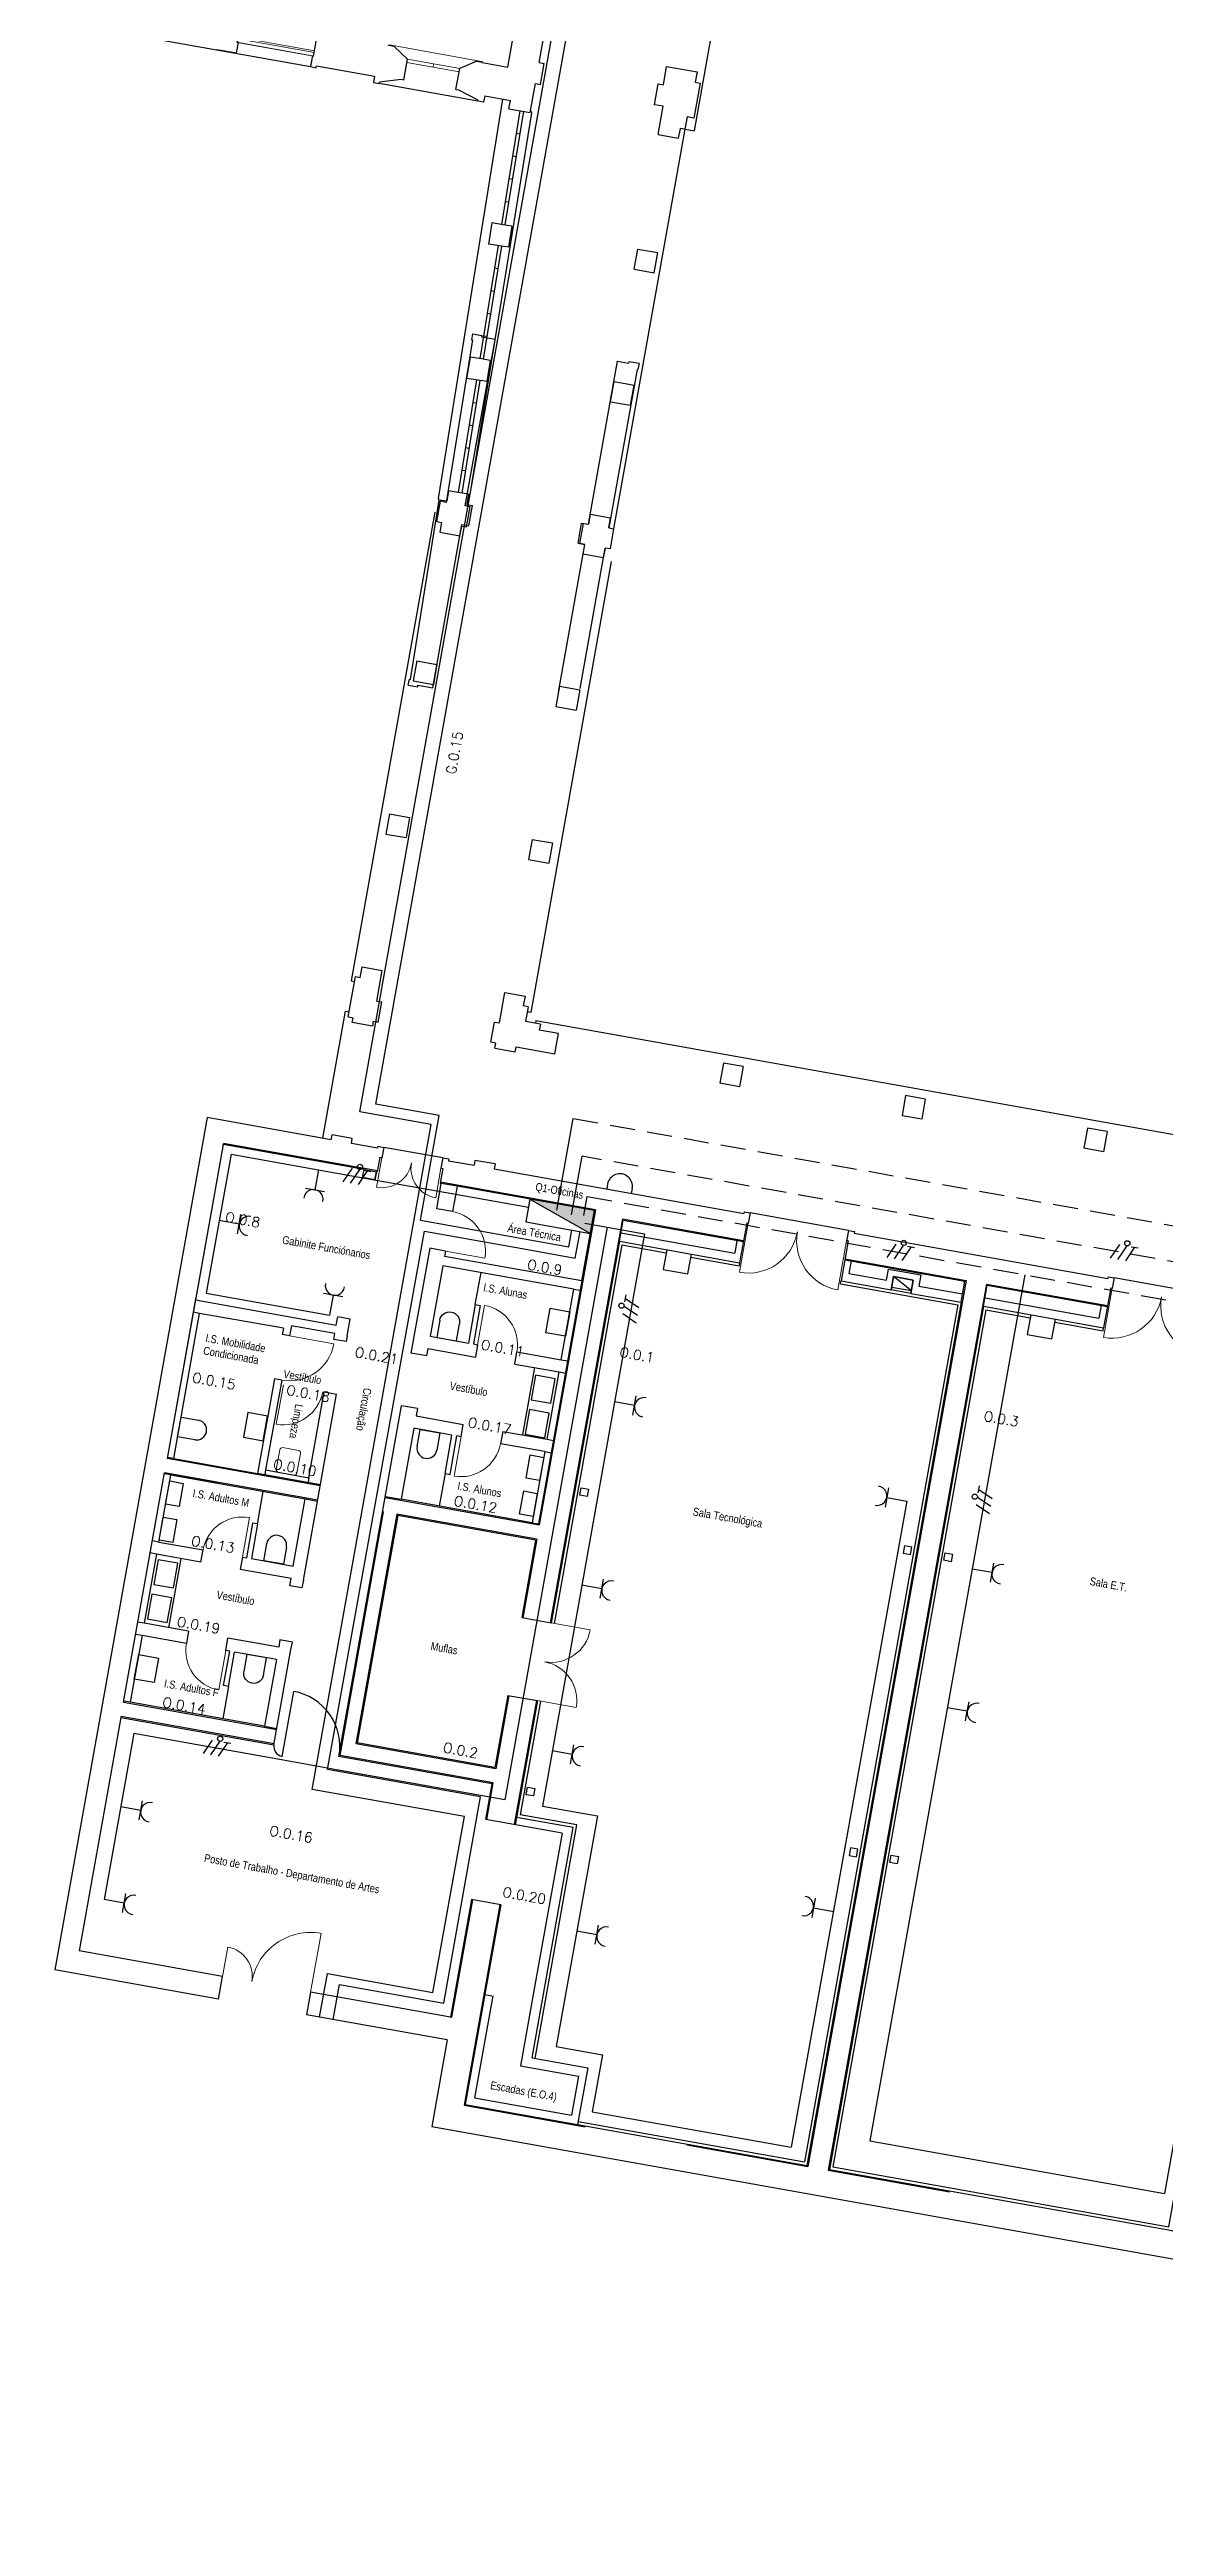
# Model space of a CAD drawing. Header units: millimetres. Extents: x -91023 to -90865, y -106382 to -106247.
# Drawn here: x -90979.56 to -90957.26, y -106382.49 to -106333.04 of the extents above; entities that cross this region are included whole.
import ezdxf

# ---------------------------------------------------------------- set-up
doc = ezdxf.new("R2010")
doc.units = ezdxf.units.MM
doc.header["$MEASUREMENT"] = 0
doc.linetypes.add('DASHED', pattern=[0.75, 0.5, -0.25])
doc.layers.get('0').update_dxf_attribs({"color": 152, "lineweight": 0})
for name, color, linetype, lineweight in [('!00 Elementos Corte', 40, 'Continuous', 30), ('!01 Elementos Vista 1', 152, 'Continuous', 0), ('!02 Elementos Vista 2', 87, 'Continuous', 0), ('!07 Vaos - Janelas', 8, 'Continuous', 13), ('0-CIVIL', 8, 'Continuous', 0), ('LEGENDA', 7, 'Continuous', 0)]:
    doc.layers.add(name, color=color, linetype=linetype, lineweight=lineweight)
for name, color, linetype in [('Desenho base', 7, 'Continuous'), ('Quadros', 90, 'Continuous'), ('Tomadas', 1, 'Continuous')]:
    doc.layers.add(name, color=color, linetype=linetype)
doc.styles.add('Legenda cotas', font='ARIALN.TTF', dxfattribs={"height": 0.16})
doc.styles.get("Standard").update_dxf_attribs({"font": 'simplex.shx'})

# ---------------------------------------------------------------- blocks, each defined once
blk = doc.blocks.new('ghoyuyuyuy')
at = {"layer": '!00 Elementos Corte', "color": 8, "ltscale": 0.1}
for p, q in [((248.645, -177.154), (248.855, -177.154)), ((248.855, -177.129), (249.3, -177.129)), ((248.855, -177.154), (248.855, -177.129)), ((248.855, -178.654), (248.645, -178.654)), ((248.855, -178.654), (248.855, -178.679)), ((248.855, -178.679), (249.3, -178.679))]:
    blk.add_line(p, q, dxfattribs=at)
for centre, start, end in [((249.3, -177.109), 270, 0), ((249.3, -178.699), 0, 90)]:
    blk.add_arc(centre, 0.02, start, end, dxfattribs=at)
at = {"layer": '!01 Elementos Vista 1', "color": 8}
blk.add_line((249.36, -178.678), (249.36, -177.13), dxfattribs=at)
for centre, start, end in [((249.32, -177.13), 0, 90), ((249.32, -178.678), 270, 0)]:
    blk.add_arc(centre, 0.04, start, end, dxfattribs=at)
at = {"layer": '!02 Elementos Vista 2', "color": 8}
for p, q in [((248.855, -177.129), (248.855, -178.679)), ((248.96, -178.679), (248.96, -177.129))]:
    blk.add_line(p, q, dxfattribs=at)
at = {"layer": '!07 Vaos - Janelas', "color": 8}
for points in [[(248.855, -178.654), (248.855, -177.154)], [(248.925, -178.679), (248.925, -177.129)]]:
    blk.add_lwpolyline(points, dxfattribs=at)
blk = doc.blocks.new('dfrrrt')
at = {"layer": '!00 Elementos Corte', "color": 8, "ltscale": 0.1}
for p, q in [((-71635.667, -120688.389), (-71635.667, -120688.384)), ((-71635.557, -120688.384), (-71635.667, -120688.384)), ((-71635.557, -120688.384), (-71635.247, -120688.584)), ((-71633.877, -120688.384), (-71634.187, -120688.584)), ((-71633.877, -120688.384), (-71633.767, -120688.384)), ((-71633.767, -120688.389), (-71633.767, -120688.384)), ((-71635.247, -120689.009), (-71635.247, -120688.584)), ((-71635.247, -120689.009), (-71635.247, -120688.584)), ((-71634.187, -120689.009), (-71634.187, -120688.584)), ((-71634.187, -120689.009), (-71634.187, -120688.584)), ((-71635.297, -120689.009), (-71635.717, -120689.139)), ((-71635.717, -120689.164), (-71635.717, -120689.139)), ((-71635.717, -120689.164), (-71635.717, -120689.139)), ((-71635.247, -120689.009), (-71635.297, -120689.009)), ((-71634.187, -120689.009), (-71634.137, -120689.009)), ((-71634.137, -120689.009), (-71633.717, -120689.139)), ((-71633.717, -120689.164), (-71633.717, -120689.139))]:
    blk.add_line(p, q, dxfattribs=at)
at = {"layer": '!01 Elementos Vista 1', "color": 8}
for p, q in [((-71635.667, -120688.384), (-71635.667, -120688.384)), ((-71635.652, -120688.369), (-71633.782, -120688.369))]:
    blk.add_line(p, q, dxfattribs=at)
for centre, start, end in [((-71635.652, -120688.384), 90, 180), ((-71633.782, -120688.384), 360, 90)]:
    blk.add_arc(centre, 0.015, start, end, dxfattribs=at)
at = {"layer": '!07 Vaos - Janelas', "color": 8}
for points in [[(-71634.187, -120688.584), (-71635.247, -120688.584)], [(-71635.247, -120688.654), (-71634.187, -120688.654)], [(-71634.717, -120688.584), (-71634.717, -120688.654)]]:
    blk.add_lwpolyline(points, dxfattribs=at)
blk = doc.blocks.new('P90')
at = {"layer": '0-CIVIL'}
blk.add_line((0, 0), (0, 0.9), dxfattribs=at)
blk.add_arc((0, 0), 0.9, 0.0201, 89.9983, dxfattribs=at)
blk = doc.blocks.new('Bloco Porta')
at = {"layer": '0-CIVIL'}
blk.add_lwpolyline([(0, 0), (1, 0)], dxfattribs=at)
blk.add_arc((0, 0), 1, 0, 90, dxfattribs=at)
blk = doc.blocks.new('SANITA')
for p, q in [((0, 0.55), (0, 0.55)), ((-0.2, 0), (-0.2, 0.35)), ((0.2, 0), (-0.2, 0)), ((0.2, 0.35), (0.2, 0))]:
    blk.add_line(p, q)
for start, end in [(90, 180), (0, 90)]:
    blk.add_arc((0, 0.35), 0.2, start, end)
blk = doc.blocks.new('LAVATORIO')
for p, q in [((-0.25, 0), (0.25, 0)), ((-0.25, -0.4), (-0.25, 0)), ((0.25, 0), (0.25, -0.4)), ((0.25, -0.4), (-0.25, -0.4))]:
    blk.add_line(p, q)
blk = doc.blocks.new('URINOL')
for p, q in [((-0.235, 0), (0.235, 0)), ((-0.235, -0.275), (-0.235, 0)), ((0.235, 0), (0.235, -0.275)), ((0.235, -0.275), (-0.235, -0.275))]:
    blk.add_line(p, q)
blk = doc.blocks.new('eeewwwwwww')
at = {"layer": '0-CIVIL'}
for p, q in [((-71569.185, -120637.818), (-71569.185, -120638.218)), ((-71568.815, -120637.768), (-71569.135, -120637.768)), ((-71568.765, -120638.218), (-71568.765, -120637.818)), ((-71569.135, -120638.268), (-71568.815, -120638.268))]:
    blk.add_line(p, q, dxfattribs=at)
for centre, start, end in [((-71569.135, -120637.818), 90, 180), ((-71568.815, -120637.818), 360, 90), ((-71569.135, -120638.218), 180, 270), ((-71568.815, -120638.218), 270, 0)]:
    blk.add_arc(centre, 0.05, start, end, dxfattribs=at)

msp = doc.modelspace()

# ---------------------------------------------------------------- hatches: boundary and pattern name
at = {"layer": 'Quadros'}
h = msp.add_hatch(color=256, dxfattribs=at)
h.dxf.hatch_style = 1
h.paths.add_polyline_path([(-90968.66, -106356.261), (-90969.952, -106356.031), (-90968.742, -106356.716)])

# ---------------------------------------------------------------- linework, layer by layer
at = {"layer": 'Desenho base'}
for p, q in [((-90966.661, -106334.672), (-90965.329, -106327.215)), ((-90979.557, -106332.455), (-90974.34, -106333.387)), ((-90970.906, -106333.299), (-90970.906, -106333.299)), ((-90970.994, -106334.076), (-90972.963, -106333.724)), ((-90970.15, -106334.268), (-90970.518, -106336.541)), ((-90970.081, -106334.279), (-90970.449, -106336.552)), ((-90966.853, -106334.638), (-90966.661, -106334.672)), ((-90970.229, -106335.19), (-90970.298, -106335.179)), ((-90970.155, -106334.736), (-90970.224, -106334.725)), ((-90970.302, -106335.644), (-90970.371, -106335.633)), ((-90970.375, -106336.098), (-90970.444, -106336.087)), ((-90970.586, -106336.966), (-90970.952, -106339.226)), ((-90970.517, -106336.977), (-90970.883, -106339.238)), ((-90970.59, -106337.429), (-90970.659, -106337.418)), ((-90970.663, -106337.881), (-90970.733, -106337.87)), ((-90970.737, -106338.333), (-90970.806, -106338.322)), ((-90970.81, -106338.785), (-90970.879, -106338.774)), ((-90971.02, -106339.651), (-90971.384, -106341.902)), ((-90970.951, -106339.662), (-90971.315, -106341.913)), ((-90971.093, -106340.101), (-90971.024, -106340.112)), ((-90971.166, -106340.551), (-90971.097, -106340.562)), ((-90971.239, -106341.001), (-90971.169, -106341.013)), ((-90971.311, -106341.452), (-90971.242, -106341.463)), ((-90976.083, -106354.936), (-90976.079, -106354.916)), ((-90973.268, -106355.439), (-90973.021, -106355.483)), ((-90968.398, -106355.729), (-90968.415, -106355.828)), ((-90967.906, -106355.817), (-90967.923, -106355.916)), ((-90968.112, -106356.944), (-90969.464, -106364.514)), ((-90967.215, -106357.043), (-90967.286, -106357.437)), ((-90966.793, -106357.524), (-90966.723, -106357.131)), ((-90965.758, -106357.303), (-90965.769, -106357.362)), ((-90963.527, -106357.265), (-90963.573, -106357.521)), ((-90971.043, -106358.139), (-90970.928, -106357.499)), ((-90968.911, -106357.667), (-90969.778, -106362.52)), ((-90969.073, -106357.831), (-90968.945, -106357.854)), ((-90969.073, -106357.831), (-90968.945, -106357.854)), ((-90967.286, -106357.437), (-90966.793, -106357.524)), ((-90963.741, -106357.724), (-90963.73, -106357.665)), ((-90961.328, -106358.094), (-90961.253, -106357.671)), ((-90960.881, -106358.174), (-90960.805, -106357.751)), ((-90976.629, -106357.992), (-90977.205, -106361.216)), ((-90976.639, -106358.047), (-90977.205, -106361.216)), ((-90977.073, -106361.22), (-90976.555, -106358.316)), ((-90976.555, -106358.316), (-90976.683, -106358.293)), ((-90961.398, -106358.143), (-90964.459, -106375.281)), ((-90960.832, -106358.244), (-90963.893, -106375.383)), ((-90959.936, -106358.343), (-90960.006, -106358.737)), ((-90958.531, -106358.157), (-90958.577, -106358.413)), ((-90974.756, -106358.763), (-90974.903, -106358.737)), ((-90973.853, -106358.717), (-90974.72, -106358.562)), ((-90960.006, -106358.737), (-90959.514, -106358.825)), ((-90959.514, -106358.825), (-90959.443, -106358.431)), ((-90958.489, -106358.662), (-90958.479, -106358.603)), ((-90969.861, -106359.399), (-90970.101, -106360.746)), ((-90969.325, -106359.241), (-90969.197, -106359.264)), ((-90974.914, -106359.649), (-90975.061, -106359.623)), ((-90974.062, -106359.886), (-90973.816, -106359.93)), ((-90969.369, -106359.487), (-90969.241, -106359.51)), ((-90969.609, -106360.833), (-90969.481, -106360.856)), ((-90974.143, -106361.763), (-90977.205, -106361.216)), ((-90977.073, -106361.22), (-90977.201, -106361.197)), ((-90969.653, -106361.08), (-90969.525, -106361.102)), ((-90978.075, -106366.089), (-90977.256, -106361.502)), ((-90977.282, -106361.65), (-90977.256, -106361.502)), ((-90976.373, -106361.68), (-90977.259, -106361.522)), ((-90977.131, -106361.544), (-90977.259, -106361.522)), ((-90974.194, -106362.049), (-90977.256, -106361.502)), ((-90974.14, -106361.744), (-90975.4, -106361.518)), ((-90975.397, -106362.525), (-90975.281, -106361.875)), ((-90975.235, -106361.446), (-90975.252, -106361.545)), ((-90974.368, -106361.601), (-90974.386, -106361.7)), ((-90971.646, -106361.518), (-90971.762, -106362.168)), ((-90974.444, -106362.024), (-90974.198, -106362.068)), ((-90972.844, -106361.995), (-90969.763, -106362.546)), ((-90972.84, -106361.976), (-90972.525, -106362.032)), ((-90969.752, -106362.372), (-90969.778, -106362.52)), ((-90977.371, -106362.888), (-90977.499, -106362.865)), ((-90969.907, -106362.5), (-90969.779, -106362.522)), ((-90977.414, -106363.129), (-90977.542, -106363.106)), ((-90977.169, -106364.6), (-90976.922, -106363.217)), ((-90977.705, -106364.759), (-90977.833, -106364.736)), ((-90977.661, -106364.512), (-90977.789, -106364.49)), ((-90975.977, -106365.773), (-90976.093, -106366.423)), ((-90978.075, -106366.089), (-90975.014, -106366.636)), ((-90977.944, -106366.092), (-90978.072, -106366.07)), ((-90977.944, -106366.092), (-90978.072, -106366.07)), ((-90969.742, -106366.069), (-90970.148, -106368.343)), ((-90975.256, -106366.572), (-90975.01, -106366.616)), ((-90970.815, -106368.437), (-90970.684, -106367.704)), ((-90970.217, -106368.392), (-90970.244, -106368.539)), ((-90969.016, -106368.545), (-90970.148, -106368.343)), ((-90969.849, -106373.212), (-90969.016, -106368.545)), ((-90971.54, -106372.386), (-90971.521, -106372.39))]:
    msp.add_line(p, q, dxfattribs=at)
at = {"layer": 'Desenho base', "ltscale": 0.1}
for p, q in [((-90970.395, -106333.396), (-90970.208, -106332.347)), ((-90969.764, -106333.305), (-90969.606, -106332.419)), ((-90976.208, -106333.043), (-90975.815, -106333.113)), ((-90974.338, -106333.377), (-90974.34, -106333.387)), ((-90974.34, -106333.387), (-90974.222, -106333.408)), ((-90974.222, -106333.408), (-90974.215, -106333.369)), ((-90974.215, -106333.369), (-90973.058, -106333.575)), ((-90973.058, -106333.575), (-90973.081, -106333.703)), ((-90970.907, -106333.304), (-90970.395, -106333.396)), ((-90969.764, -106333.305), (-90969.666, -106333.323)), ((-90969.74, -106333.741), (-90969.666, -106333.323)), ((-90973.081, -106333.703), (-90972.963, -106333.724)), ((-90970.876, -106334.097), (-90970.994, -106334.076)), ((-90970.853, -106333.969), (-90970.876, -106334.097)), ((-90970.853, -106333.969), (-90970.341, -106334.061)), ((-90970.371, -106334.228), (-90970.341, -106334.061)), ((-90969.943, -106334.304), (-90969.839, -106333.724)), ((-90969.839, -106333.724), (-90969.74, -106333.741)), ((-90970.371, -106334.228), (-90969.943, -106334.304)), ((-90971.098, -106338.73), (-90971.119, -106338.848)), ((-90971.119, -106338.848), (-90971.099, -106338.851)), ((-90971.098, -106338.73), (-90970.911, -106338.763)), ((-90970.911, -106338.763), (-90970.916, -106338.793)), ((-90967.975, -106339.288), (-90967.981, -106339.317)), ((-90967.769, -106339.324), (-90967.975, -106339.288)), ((-90967.79, -106339.443), (-90967.809, -106339.439)), ((-90967.769, -106339.324), (-90967.79, -106339.443)), ((-90968.349, -106343.03), (-90968.448, -106343.013)), ((-90968.376, -106342.609), (-90968.277, -106342.626)), ((-90968.277, -106342.626), (-90968.349, -106343.03)), ((-90972.212, -106345.266), (-90971.809, -106345.338)), ((-90972.382, -106345.754), (-90972.361, -106345.635)), ((-90972.382, -106345.754), (-90972.195, -106345.787)), ((-90972.361, -106345.635), (-90972.341, -106345.639)), ((-90972.285, -106345.669), (-90971.881, -106345.741)), ((-90972.195, -106345.787), (-90972.189, -106345.757)), ((-90969.358, -106345.776), (-90969.43, -106346.179)), ((-90969.358, -106345.776), (-90968.954, -106345.848)), ((-90968.954, -106345.848), (-90969.026, -106346.251)), ((-90969.43, -106346.179), (-90969.026, -106346.251)), ((-90972.759, -106348.327), (-90972.356, -106348.399)), ((-90972.831, -106348.731), (-90972.428, -106348.803)), ((-90969.904, -106348.837), (-90969.977, -106349.241)), ((-90969.904, -106348.837), (-90969.501, -106348.909)), ((-90969.501, -106348.909), (-90969.573, -106349.313)), ((-90969.977, -106349.241), (-90969.573, -106349.313)), ((-90973.343, -106351.596), (-90973.306, -106351.389)), ((-90973.586, -106352.385), (-90973.441, -106351.578)), ((-90970.451, -106351.899), (-90970.048, -106351.971)), ((-90973.505, -106352.501), (-90973.487, -106352.403)), ((-90973.084, -106352.475), (-90973.101, -106352.573)), ((-90972.985, -106352.492), (-90972.913, -106352.089)), ((-90969.984, -106352.185), (-90970.083, -106352.168)), ((-90970.731, -106352.895), (-90970.659, -106352.491)), ((-90969.451, -106353.124), (-90969.379, -106352.72)), ((-90970.65, -106353.011), (-90970.246, -106353.083)), ((-90966.081, -106353.309), (-90966.153, -106353.713)), ((-90965.687, -106353.379), (-90966.081, -106353.309)), ((-90965.687, -106353.379), (-90965.759, -106353.783)), ((-90965.759, -106353.783), (-90966.153, -106353.713)), ((-90962.439, -106353.96), (-90962.511, -106354.363)), ((-90962.045, -106354.03), (-90962.439, -106353.96)), ((-90976.404, -106354.401), (-90979.447, -106371.441)), ((-90973.923, -106354.844), (-90976.404, -106354.401)), ((-90962.117, -106354.433), (-90962.511, -106354.363)), ((-90962.045, -106354.03), (-90962.117, -106354.433)), ((-90976.083, -106354.936), (-90976.639, -106358.047)), ((-90976.083, -106354.936), (-90976.619, -106357.938)), ((-90973.268, -106355.439), (-90976.083, -106354.936)), ((-90973.923, -106354.844), (-90973.906, -106354.746)), ((-90973.502, -106354.818), (-90973.906, -106354.746)), ((-90973.52, -106354.916), (-90973.502, -106354.818)), ((-90972.998, -106355.009), (-90973.52, -106354.916)), ((-90958.801, -106354.609), (-90958.873, -106355.013)), ((-90958.408, -106354.68), (-90958.801, -106354.609)), ((-90958.408, -106354.68), (-90958.48, -106355.083)), ((-90973.297, -106355.601), (-90973.268, -106355.439)), ((-90972.95, -106355.196), (-90973.002, -106355.486)), ((-90972.992, -106354.975), (-90972.998, -106355.009)), ((-90972.992, -106354.975), (-90972.874, -106354.996)), ((-90972.911, -106355.203), (-90972.95, -106355.196)), ((-90972.874, -106354.996), (-90972.911, -106355.203)), ((-90971.69, -106355.421), (-90971.742, -106355.711)), ((-90971.692, -106355.207), (-90971.729, -106355.414)), ((-90971.729, -106355.414), (-90971.69, -106355.421)), ((-90971.051, -106355.256), (-90971.068, -106355.354)), ((-90970.647, -106355.328), (-90970.665, -106355.426)), ((-90958.48, -106355.083), (-90958.873, -106355.013)), ((-90973.05, -106355.645), (-90973.297, -106355.601)), ((-90973.05, -106355.645), (-90973.021, -106355.483)), ((-90973.021, -106355.483), (-90973.05, -106355.645)), ((-90973.021, -106355.483), (-90973.002, -106355.486)), ((-90971.813, -106356.224), (-90971.722, -106355.715)), ((-90971.742, -106355.711), (-90971.722, -106355.715)), ((-90971.407, -106355.771), (-90971.498, -106356.28)), ((-90968.66, -106356.261), (-90971.407, -106355.771)), ((-90971.498, -106356.28), (-90971.813, -106356.224)), ((-90968.637, -106356.245), (-90969.763, -106362.546)), ((-90968.101, -106356.427), (-90969.543, -106364.5)), ((-90968.911, -106357.667), (-90968.66, -106356.261)), ((-90965.668, -106356.283), (-90965.674, -106356.317)), ((-90965.549, -106356.304), (-90965.586, -106356.511)), ((-90968.16, -106356.874), (-90969.523, -106364.503)), ((-90968.16, -106356.874), (-90968.085, -106356.451)), ((-90965.811, -106356.857), (-90965.856, -106357.113)), ((-90965.616, -106356.506), (-90965.758, -106357.303)), ((-90963.588, -106356.868), (-90963.73, -106357.665)), ((-90963.581, -106356.656), (-90963.618, -106356.863)), ((-90963.581, -106356.656), (-90963.463, -106356.677)), ((-90963.463, -106356.677), (-90963.469, -106356.711)), ((-90971.954, -106357.012), (-90972.329, -106359.111)), ((-90971.639, -106357.068), (-90971.954, -106357.012)), ((-90971.639, -106357.068), (-90971.658, -106357.176)), ((-90968.911, -106357.667), (-90971.658, -106357.176)), ((-90961.23, -106357.655), (-90962.949, -106367.282)), ((-90960.821, -106357.728), (-90962.541, -106367.355)), ((-90958.336, -106357.806), (-90958.479, -106358.603)), ((-90958.388, -106357.583), (-90958.394, -106357.618)), ((-90958.388, -106357.583), (-90958.27, -106357.604)), ((-90958.27, -106357.604), (-90958.307, -106357.811)), ((-90976.639, -106358.047), (-90973.823, -106358.549)), ((-90974.881, -106358.614), (-90976.555, -106358.316)), ((-90973.823, -106358.549), (-90973.794, -106358.387)), ((-90973.548, -106358.431), (-90973.794, -106358.387)), ((-90971.043, -106358.139), (-90971.18, -106358.91)), ((-90970.944, -106358.157), (-90971.082, -106358.927)), ((-90969.005, -106358.189), (-90969.049, -106358.435)), ((-90961.328, -106358.094), (-90962.969, -106367.279)), ((-90960.881, -106358.174), (-90962.521, -106367.359)), ((-90974.881, -106358.614), (-90974.903, -106358.737)), ((-90974.72, -106358.562), (-90974.756, -106358.763)), ((-90973.607, -106358.761), (-90973.548, -106358.431)), ((-90971.943, -106358.773), (-90971.18, -106358.91)), ((-90972.014, -106359.167), (-90972.329, -106359.111)), ((-90971.987, -106359.02), (-90971.042, -106359.188)), ((-90970.998, -106358.942), (-90971.042, -106359.188)), ((-90975.061, -106359.623), (-90975.4, -106361.518)), ((-90974.914, -106359.649), (-90975.235, -106361.446)), ((-90974.368, -106361.601), (-90974.062, -106359.886)), ((-90974.481, -106363.653), (-90973.816, -106359.93)), ((-90973.769, -106367.173), (-90972.516, -106360.162)), ((-90972.201, -106360.218), (-90972.516, -106360.162)), ((-90972.228, -106360.366), (-90971.283, -106360.535)), ((-90972.272, -106360.612), (-90972.525, -106362.032)), ((-90971.509, -106360.748), (-90972.272, -106360.612)), ((-90971.646, -106361.518), (-90971.509, -106360.748)), ((-90971.548, -106361.536), (-90971.41, -106360.766)), ((-90971.327, -106360.781), (-90971.41, -106360.766)), ((-90971.327, -106360.781), (-90971.283, -106360.535)), ((-90970.495, -106360.675), (-90970.539, -106360.922)), ((-90977.073, -106361.22), (-90975.4, -106361.518)), ((-90969.653, -106361.08), (-90970.539, -106360.921)), ((-90969.653, -106361.08), (-90969.907, -106362.5)), ((-90977.371, -106362.888), (-90977.131, -106361.544)), ((-90977.131, -106361.544), (-90974.444, -106362.024)), ((-90976.196, -106361.711), (-90976.373, -106361.68)), ((-90975.235, -106361.446), (-90974.368, -106361.601)), ((-90974.684, -106363.368), (-90974.444, -106362.024)), ((-90972.609, -106362.332), (-90973.429, -106366.919)), ((-90972.593, -106362.355), (-90973.405, -106366.903)), ((-90969.907, -106362.5), (-90972.525, -106362.032)), ((-90975.495, -106362.508), (-90975.619, -106363.201)), ((-90975.397, -106362.525), (-90975.52, -106363.218)), ((-90969.837, -106362.847), (-90970.114, -106364.398)), ((-90969.814, -106362.831), (-90970.094, -106364.401)), ((-90977.371, -106362.888), (-90976.485, -106363.046)), ((-90976.528, -106363.288), (-90976.485, -106363.046)), ((-90975.698, -106363.187), (-90975.741, -106363.428)), ((-90975.698, -106363.187), (-90975.619, -106363.201)), ((-90975.52, -106363.218), (-90974.684, -106363.368)), ((-90975.741, -106363.428), (-90974.727, -106363.609)), ((-90976.032, -106365.057), (-90975.988, -106364.811)), ((-90976.075, -106365.755), (-90975.953, -106365.072)), ((-90975.977, -106365.773), (-90975.855, -106365.089)), ((-90975.018, -106365.239), (-90975.855, -106365.089)), ((-90975.018, -106365.239), (-90975.256, -106366.572)), ((-90975.068, -106366.941), (-90974.728, -106365.036)), ((-90974.974, -106364.992), (-90974.974, -106364.992)), ((-90974.906, -106367.173), (-90974.674, -106365.874)), ((-90970.391, -106365.953), (-90970.649, -106367.395)), ((-90970.372, -106365.957), (-90970.633, -106367.419)), ((-90969.82, -106366.055), (-90970.264, -106368.536)), ((-90969.801, -106366.059), (-90970.217, -106368.392)), ((-90978.13, -106366.394), (-90978.963, -106371.061)), ((-90978.13, -106366.394), (-90975.068, -106366.941)), ((-90970.707, -106367.72), (-90973.769, -106367.173)), ((-90962.969, -106367.279), (-90964.411, -106375.351)), ((-90962.949, -106367.282), (-90964.394, -106375.374)), ((-90970.835, -106368.434), (-90970.707, -106367.72)), ((-90962.541, -106367.355), (-90963.986, -106375.447)), ((-90962.521, -106367.359), (-90963.963, -106375.431)), ((-90969.309, -106368.706), (-90970.835, -106368.434)), ((-90969.085, -106368.594), (-90970.217, -106368.392)), ((-90969.908, -106373.201), (-90969.085, -106368.594)), ((-90969.309, -106368.706), (-90969.851, -106371.745)), ((-90971.101, -106370.042), (-90971.521, -106372.39)), ((-90970.53, -106370.144), (-90970.863, -106372.008)), ((-90976.098, -106371.572), (-90978.963, -106371.061)), ((-90976.179, -106372.025), (-90979.447, -106371.441)), ((-90976.179, -106372.025), (-90976.098, -106371.572)), ((-90969.851, -106371.745), (-90970.14, -106373.363)), ((-90974.336, -106371.887), (-90974.417, -106372.34)), ((-90970.863, -106372.008), (-90971.243, -106374.131)), ((-90968.979, -106373.57), (-90969.118, -106374.348))]:
    msp.add_line(p, q, dxfattribs=at)
for points in [[(-90967.283, -106333.748), (-90967.218, -106333.384)], [(-90967.218, -106333.384), (-90966.608, -106333.493)], [(-90966.608, -106333.493), (-90966.645, -106333.7), (-90966.546, -106333.717), (-90966.671, -106334.416), (-90966.809, -106334.392), (-90966.853, -106334.638), (-90966.949, -106334.621), (-90966.984, -106334.818)], [(-90967.287, -106334.179), (-90967.461, -106334.148), (-90967.387, -106333.73), (-90967.283, -106333.748)], [(-90967.388, -106334.745), (-90967.287, -106334.179)], [(-90967.388, -106334.745), (-90966.984, -106334.818)], [(-90970.713, -106336.51), (-90970.781, -106336.934)], [(-90970.483, -106336.547), (-90970.713, -106336.51)], [(-90970.309, -106336.575), (-90970.483, -106336.547)], [(-90970.309, -106336.575), (-90970.378, -106336.999)], [(-90970.552, -106336.971), (-90970.781, -106336.934)], [(-90970.378, -106336.999), (-90970.552, -106336.971)], [(-90967.868, -106337.437), (-90967.796, -106337.034)], [(-90967.796, -106337.034), (-90967.393, -106337.106)], [(-90967.465, -106337.51), (-90967.393, -106337.106)], [(-90967.868, -106337.437), (-90967.465, -106337.51)], [(-90971.099, -106338.851), (-90971.624, -106342.099), (-90971.745, -106342.078), (-90971.817, -106342.482), (-90971.718, -106342.499), (-90971.754, -106342.696), (-90971.35, -106342.768), (-90971.315, -106342.572), (-90971.216, -106342.589), (-90971.144, -106342.185), (-90971.243, -106342.168), (-90970.648, -106338.841), (-90970.916, -106338.793)], [(-90971.148, -106339.195), (-90971.217, -106339.619)], [(-90970.986, -106339.656), (-90971.217, -106339.619)], [(-90970.917, -106339.232), (-90971.148, -106339.195)], [(-90970.743, -106339.26), (-90970.917, -106339.232)], [(-90970.743, -106339.26), (-90970.812, -106339.685)], [(-90967.809, -106339.439), (-90968.376, -106342.609), (-90968.277, -106342.626), (-90968.349, -106343.03), (-90968.448, -106343.013), (-90968.483, -106343.209), (-90968.886, -106343.137), (-90968.851, -106342.94), (-90968.95, -106342.923), (-90968.878, -106342.519), (-90968.779, -106342.537), (-90968.197, -106339.278), (-90967.981, -106339.317)], [(-90970.812, -106339.685), (-90970.986, -106339.656)], [(-90968.341, -106340.086), (-90968.269, -106339.682)], [(-90968.341, -106340.086), (-90967.938, -106340.158)], [(-90968.269, -106339.682), (-90967.866, -106339.754)], [(-90967.938, -106340.158), (-90967.866, -106339.754)], [(-90972.341, -106345.639), (-90971.762, -106342.054)], [(-90971.613, -106342.078), (-90971.762, -106342.054)], [(-90971.579, -106341.87), (-90971.613, -106342.078)], [(-90971.35, -106341.907), (-90971.579, -106341.87)], [(-90971.176, -106341.935), (-90971.35, -106341.907)], [(-90971.176, -106341.935), (-90971.209, -106342.143)], [(-90971.893, -106345.81), (-90971.31, -106342.542)], [(-90971.31, -106342.542), (-90971.172, -106342.567)], [(-90971.209, -106342.143), (-90971.1, -106342.163)], [(-90971.172, -106342.567), (-90971.1, -106342.163)], [(-90968.989, -106342.916), (-90968.917, -106342.512)], [(-90968.917, -106342.512), (-90968.779, -106342.537)], [(-90968.376, -106342.609), (-90968.34, -106342.412), (-90968.744, -106342.34), (-90968.779, -106342.537)], [(-90969.378, -106345.891), (-90968.851, -106342.94)], [(-90968.989, -106342.916), (-90968.851, -106342.94)], [(-90968.949, -106345.819), (-90968.448, -106343.013)], [(-90972.212, -106345.266), (-90972.285, -106345.669)], [(-90971.809, -106345.338), (-90971.881, -106345.741)], [(-90972.189, -106345.757), (-90971.893, -106345.81)], [(-90972.759, -106348.327), (-90972.831, -106348.731)], [(-90972.356, -106348.399), (-90972.428, -106348.803)], [(-90973.306, -106351.389), (-90972.902, -106351.461)], [(-90973.011, -106352.071), (-90972.902, -106351.461)], [(-90973.441, -106351.578), (-90973.343, -106351.596)], [(-90970.659, -106352.491), (-90970.56, -106352.509), (-90970.451, -106351.899)], [(-90970.048, -106351.971), (-90970.083, -106352.168)], [(-90973.586, -106352.385), (-90973.487, -106352.403)], [(-90973.084, -106352.475), (-90972.985, -106352.492)], [(-90973.011, -106352.071), (-90972.913, -106352.089)], [(-90969.984, -106352.185), (-90970.037, -106352.481)], [(-90969.742, -106352.533), (-90970.037, -106352.481)], [(-90973.101, -106352.573), (-90973.505, -106352.501)], [(-90970.65, -106353.011), (-90970.632, -106352.913), (-90970.731, -106352.895)], [(-90970.246, -106353.083), (-90970.229, -106352.985), (-90969.451, -106353.124)], [(-90969.742, -106352.533), (-90969.763, -106352.651)], [(-90969.379, -106352.72), (-90969.763, -106352.651)], [(-90971.692, -106355.207), (-90971.574, -106355.228)], [(-90971.574, -106355.228), (-90971.58, -106355.263), (-90971.068, -106355.354)], [(-90970.647, -106355.328), (-90971.051, -106355.256)], [(-90970.665, -106355.426), (-90965.674, -106356.317)], [(-90968.637, -106356.245), (-90971.738, -106355.691)], [(-90971.407, -106355.771), (-90971.722, -106355.715)], [(-90968.101, -106356.427), (-90965.679, -106356.86)], [(-90965.668, -106356.283), (-90965.549, -106356.304)], [(-90968.16, -106356.874), (-90965.758, -106357.303)], [(-90968.16, -106356.874), (-90965.758, -106357.303)], [(-90968.13, -106356.707), (-90965.856, -106357.113)], [(-90968.085, -106356.451), (-90965.683, -106356.88)], [(-90965.616, -106356.506), (-90965.586, -106356.511)], [(-90963.588, -106356.868), (-90963.618, -106356.863)], [(-90963.469, -106356.711), (-90958.394, -106357.618)], [(-90970.255, -106359.329), (-90970.211, -106359.083), (-90969.325, -106359.241), (-90969.073, -106357.831), (-90971.691, -106357.363), (-90971.943, -106358.773)], [(-90963.651, -106357.222), (-90961.23, -106357.655)], [(-90963.73, -106357.665), (-90962.726, -106357.844)], [(-90962.333, -106357.915), (-90962.285, -106357.649), (-90962.679, -106357.579), (-90962.726, -106357.844)], [(-90962.333, -106357.915), (-90961.328, -106358.094)], [(-90960.821, -106357.728), (-90958.399, -106358.16)], [(-90960.805, -106357.751), (-90958.403, -106358.18)], [(-90958.336, -106357.806), (-90958.307, -106357.811)], [(-90971.043, -106358.139), (-90970.944, -106358.157)], [(-90960.881, -106358.174), (-90958.479, -106358.603)], [(-90973.607, -106358.761), (-90973.628, -106358.879), (-90973.874, -106358.835), (-90973.853, -106358.717)], [(-90972.014, -106359.167), (-90971.987, -106359.02)], [(-90971.082, -106358.927), (-90970.998, -106358.942)], [(-90970.255, -106359.329), (-90969.369, -106359.487)], [(-90970.495, -106360.675), (-90969.609, -106360.833), (-90969.369, -106359.487)], [(-90972.201, -106360.218), (-90972.228, -106360.366)], [(-90971.646, -106361.518), (-90971.548, -106361.536)], [(-90969.814, -106362.831), (-90972.609, -106362.332)], [(-90969.837, -106362.847), (-90972.593, -106362.355)], [(-90975.397, -106362.525), (-90975.495, -106362.508)], [(-90976.528, -106363.288), (-90977.414, -106363.129), (-90977.661, -106364.512)], [(-90974.481, -106363.653), (-90974.508, -106363.806), (-90974.754, -106363.762), (-90974.727, -106363.609)], [(-90976.775, -106364.671), (-90976.819, -106364.917), (-90977.705, -106364.759), (-90977.944, -106366.092)], [(-90976.775, -106364.671), (-90977.661, -106364.512)], [(-90974.974, -106364.992), (-90975.988, -106364.811)], [(-90974.728, -106365.036), (-90974.701, -106364.889), (-90974.948, -106364.845), (-90974.974, -106364.992)], [(-90970.114, -106364.398), (-90969.523, -106364.503)], [(-90975.953, -106365.072), (-90976.032, -106365.057)], [(-90974.728, -106365.036), (-90974.728, -106365.036)], [(-90975.977, -106365.773), (-90976.075, -106365.755)], [(-90974.788, -106365.376), (-90974.788, -106365.376)], [(-90975.256, -106366.572), (-90977.944, -106366.092)], [(-90970.391, -106365.953), (-90969.801, -106366.059)], [(-90975.01, -106366.616), (-90975.01, -106366.616)], [(-90973.711, -106366.848), (-90973.711, -106366.848)], [(-90970.633, -106367.419), (-90973.429, -106366.919)], [(-90970.649, -106367.395), (-90973.405, -106366.903)], [(-90970.53, -106370.144), (-90971.121, -106370.038), (-90971.54, -106372.386)], [(-90970.55, -106370.14), (-90971.266, -106374.147), (-90968.844, -106374.58)], [(-90971.54, -106372.386), (-90974.336, -106371.887)], [(-90970.693, -106371.964), (-90971.057, -106374.001), (-90969.118, -106374.348)], [(-90971.602, -106372.843), (-90974.417, -106372.34)], [(-90971.602, -106372.843), (-90971.911, -106374.575), (-90927.583, -106382.493)], [(-90969.908, -106373.201), (-90968.796, -106373.4), (-90968.998, -106374.532)], [(-90970.14, -106373.363), (-90968.979, -106373.57)], [(-90971.243, -106374.131), (-90968.998, -106374.532)], [(-90968.998, -106374.532), (-90964.411, -106375.351)], [(-90966.816, -106374.942), (-90964.394, -106375.374)], [(-90963.986, -106375.447), (-90961.564, -106375.88)], [(-90963.963, -106375.431), (-90957.111, -106376.655), (-90957.115, -106376.674)]]:
    msp.add_lwpolyline(points, dxfattribs=at)
at = {"layer": 'Desenho base'}
for points in [[(-90971.781, -106342.021), (-90970.49, -106334.034)], [(-90971.146, -106341.94), (-90969.913, -106334.309)], [(-90966.853, -106334.638), (-90968.28, -106342.626)], [(-90971.854, -106342.293), (-90973.528, -106351.664), (-90973.459, -106351.676)], [(-90968.323, -106343.279), (-90969.933, -106352.296), (-90970.002, -106352.284)], [(-90974.091, -106354.814), (-90973.637, -106352.274), (-90973.568, -106352.287)], [(-90925.502, -106360.384), (-90969.831, -106352.466), (-90969.84, -106352.516)], [(-90972.998, -106355.466), (-90976.079, -106354.916)], [(-90971.692, -106355.207), (-90972.874, -106354.996)], [(-90963.581, -106356.656), (-90965.549, -106356.304)], [(-90968.112, -106356.944), (-90967.226, -106357.102)], [(-90966.734, -106357.19), (-90965.769, -106357.362)], [(-90963.655, -106357.242), (-90961.253, -106357.671)], [(-90963.573, -106357.521), (-90962.824, -106357.654), (-90962.784, -106357.428), (-90962.134, -106357.544), (-90962.175, -106357.77), (-90961.299, -106357.927)], [(-90963.741, -106357.724), (-90961.398, -106358.143)], [(-90962.333, -106357.915), (-90962.726, -106357.844)], [(-90962.324, -106357.866), (-90962.718, -106357.795)], [(-90962.324, -106357.866), (-90962.679, -106357.579)], [(-90956.301, -106357.956), (-90958.27, -106357.604)], [(-90960.851, -106358.007), (-90958.577, -106358.413)], [(-90960.832, -106358.244), (-90959.946, -106358.402)], [(-90959.454, -106358.49), (-90958.489, -106358.662)], [(-90963.893, -106375.383), (-90957.179, -106376.582), (-90954.118, -106359.443)], [(-90973.745, -106367.157), (-90972.875, -106362.284), (-90972.895, -106362.281)], [(-90975.065, -106366.922), (-90978.126, -106366.375), (-90978.13, -106366.394)], [(-90970.684, -106367.704), (-90973.745, -106367.157)], [(-90970.711, -106371.968), (-90970.852, -106371.943)], [(-90968.987, -106374.473), (-90964.459, -106375.281)]]:
    msp.add_lwpolyline(points, dxfattribs=at)
for points in [[(-90962.333, -106357.915), (-90962.726, -106357.844), (-90962.679, -106357.579), (-90962.285, -106357.649)], [(-90968.808, -106361.98), (-90968.956, -106361.953), (-90968.929, -106361.806), (-90968.782, -106361.832)], [(-90962.488, -106363.108), (-90962.34, -106363.135), (-90962.314, -106362.987), (-90962.462, -106362.961)], [(-90961.528, -106363.28), (-90961.676, -106363.253), (-90961.65, -106363.106), (-90961.502, -106363.132)], [(-90969.877, -106367.965), (-90970.025, -106367.939), (-90969.998, -106367.791), (-90969.851, -106367.817)], [(-90963.568, -106369.153), (-90963.42, -106369.179), (-90963.394, -106369.031), (-90963.541, -106369.005)], [(-90962.608, -106369.324), (-90962.756, -106369.298), (-90962.729, -106369.15), (-90962.582, -106369.176)]]:
    msp.add_lwpolyline(points, close=True, dxfattribs=at)
for centre, radius, start, end in [((-90969.943, -106334.304), 0.03, 350.8204, 80.8204), ((-90971.75, -106342.025), 0.0314, 171.8991, 247.5257), ((-90971.176, -106341.935), 0.03, 260.8204, 350.8204), ((-90968.152, -106355.773), 0.25, 349.8735, 169.8735)]:
    msp.add_arc(centre, radius, start, end, dxfattribs=at)
at = {"layer": 'Desenho base', "ltscale": 0.1}
for radius, start, end in [(1.12, 349.8735, 79.8735), (0.2, 169.8735, 259.8735)]:
    msp.add_arc((-90974.871, -106366.976), radius, start, end, dxfattribs=at)
at = {"layer": 'Quadros'}
for p, q in [((-90971.615, -106344.549), (-90968.737, -106328.434)), ((-90970.818, -106341.743), (-90969.044, -106331.806)), ((-90973.031, -106354.13), (-90970.818, -106341.743)), ((-90972.694, -106350.587), (-90971.615, -106344.549)), ((-90973.354, -106354.282), (-90972.694, -106350.587)), ((-90971.928, -106354.537), (-90973.354, -106354.282)), ((-90971.766, -106354.356), (-90973.031, -106354.13)), ((-90972.14, -106356.453), (-90971.766, -106354.356)), ((-90973.507, -106363.374), (-90971.928, -106354.537)), ((-90969.952, -106356.031), (-90968.742, -106356.716)), ((-90973.995, -106367.435), (-90972.058, -106356.67)), ((-90972.14, -106356.453), (-90969.172, -106356.983)), ((-90972.058, -106356.67), (-90970.103, -106357.019)), ((-90969.172, -106356.983), (-90969.112, -106356.649)), ((-90969.043, -106357.208), (-90968.948, -106356.679)), ((-90970.103, -106357.019), (-90969.043, -106357.208)), ((-90974.303, -106367.833), (-90973.507, -106363.374)), ((-90970.938, -106367.981), (-90973.995, -106367.435)), ((-90971.262, -106368.376), (-90974.303, -106367.833)), ((-90971.675, -106372.109), (-90970.938, -106367.981)), ((-90971.891, -106371.894), (-90971.262, -106368.376)), ((-90974.157, -106372.386), (-90974.001, -106371.517)), ((-90974.001, -106371.517), (-90971.891, -106371.894)), ((-90973.882, -106372.435), (-90973.757, -106371.737)), ((-90973.757, -106371.737), (-90971.675, -106372.109))]:
    msp.add_line(p, q, dxfattribs=at)
msp.add_lwpolyline([(-90968.66, -106356.261), (-90969.952, -106356.031), (-90970.033, -106356.485), (-90968.742, -106356.716)], close=True, dxfattribs=at)
at = {"layer": 'Tomadas'}
for p, q in [((-90969.411, -106356.249), (-90969.084, -106354.419)), ((-90975.926, -106355.131), (-90976.422, -106357.91)), ((-90974.246, -106355.844), (-90974.174, -106355.444)), ((-90969.117, -106356.342), (-90968.908, -106355.173)), ((-90974.437, -106355.809), (-90974.246, -106355.844)), ((-90974.246, -106355.844), (-90974.055, -106355.878)), ((-90975.763, -106356.532), (-90975.729, -106356.341)), ((-90968.872, -106356.358), (-90968.804, -106355.98)), ((-90975.763, -106356.532), (-90976.163, -106356.46)), ((-90975.797, -106356.723), (-90975.763, -106356.532)), ((-90968.407, -106356.592), (-90970.452, -106368.042)), ((-90967.658, -106356.726), (-90969.702, -106368.167)), ((-90968.853, -106356.512), (-90968.407, -106356.592)), ((-90968.407, -106356.592), (-90967.658, -106356.726)), ((-90976.422, -106357.91), (-90973.956, -106358.351)), ((-90973.884, -106357.951), (-90974.075, -106357.917)), ((-90960.058, -106357.542), (-90963.151, -106374.859)), ((-90973.884, -106357.951), (-90973.956, -106358.351)), ((-90973.693, -106357.985), (-90973.884, -106357.951)), ((-90967.858, -106360.158), (-90968.258, -106360.087)), ((-90967.893, -106360.349), (-90967.858, -106360.158)), ((-90967.858, -106360.158), (-90967.824, -106359.967)), ((-90962.782, -106361.805), (-90962.816, -106361.996)), ((-90962.816, -106361.996), (-90962.85, -106362.187)), ((-90962.816, -106361.996), (-90962.416, -106362.068)), ((-90960.71, -106363.498), (-90960.675, -106363.308)), ((-90968.513, -106363.822), (-90968.913, -106363.75)), ((-90968.547, -106364.012), (-90968.513, -106363.822)), ((-90968.513, -106363.822), (-90968.479, -106363.631)), ((-90960.71, -106363.498), (-90961.11, -106363.427)), ((-90960.744, -106363.689), (-90960.71, -106363.498)), ((-90961.205, -106366.272), (-90961.605, -106366.2)), ((-90961.205, -106366.272), (-90961.605, -106366.2)), ((-90961.239, -106366.463), (-90961.205, -106366.272)), ((-90961.239, -106366.463), (-90961.205, -106366.272)), ((-90961.205, -106366.272), (-90961.171, -106366.081)), ((-90961.205, -106366.272), (-90961.171, -106366.081)), ((-90969.105, -106367.135), (-90969.505, -106367.063)), ((-90969.139, -106367.325), (-90969.105, -106367.135)), ((-90969.105, -106367.135), (-90969.07, -106366.944)), ((-90977.732, -106368.255), (-90978.132, -106368.183)), ((-90977.766, -106368.445), (-90977.732, -106368.255)), ((-90977.732, -106368.255), (-90977.697, -106368.064)), ((-90969.702, -106368.167), (-90968.601, -106368.363)), ((-90968.601, -106368.363), (-90969.424, -106372.975)), ((-90978.062, -106370.107), (-90978.462, -106370.035)), ((-90978.096, -106370.297), (-90978.062, -106370.107)), ((-90978.062, -106370.107), (-90978.028, -106369.916)), ((-90964.282, -106370.202), (-90964.316, -106370.393)), ((-90964.248, -106370.011), (-90964.282, -106370.202)), ((-90964.282, -106370.202), (-90963.882, -106370.273)), ((-90968.612, -106370.74), (-90969.013, -106370.669)), ((-90968.647, -106370.931), (-90968.612, -106370.74)), ((-90968.612, -106370.74), (-90968.578, -106370.55)), ((-90969.424, -106372.975), (-90968.5, -106373.14)), ((-90968.5, -106373.14), (-90968.703, -106374.278)), ((-90968.703, -106374.278), (-90964.724, -106374.989)), ((-90963.151, -106374.859), (-90957.264, -106375.911))]:
    msp.add_line(p, q, dxfattribs=at)
at = {"layer": 'Tomadas', "linetype": 'DASHED'}
for p, q in [((-90969.084, -106354.419), (-90930.696, -106361.275)), ((-90938.251, -106360.648), (-90968.908, -106355.173)), ((-90968.804, -106355.98), (-90952.931, -106358.815))]:
    msp.add_line(p, q, dxfattribs=at)
at = {"layer": 'Tomadas', "linetype": 'ByBlock', "ltscale": 0.025}
for p, q in [((-90975.926, -106355.131), (-90972.991, -106355.655)), ((-90972.991, -106355.655), (-90971.81, -106355.866)), ((-90971.81, -106355.866), (-90969.98, -106356.193)), ((-90962.416, -106362.068), (-90964.724, -106374.989)), ((-90977.87, -106366.717), (-90978.462, -106370.035)), ((-90974.919, -106367.244), (-90977.87, -106366.717)), ((-90970.452, -106368.042), (-90973.816, -106367.441)), ((-90955.812, -106367.785), (-90957.264, -106375.911))]:
    msp.add_line(p, q, dxfattribs=at)
at = {"layer": 'Tomadas', "linetype": 'ByBlock'}
for p, q in [((-90973.507, -106355.412), (-90973.69, -106355.682)), ((-90973.358, -106355.439), (-90973.542, -106355.709)), ((-90973.274, -106355.454), (-90973.134, -106355.479)), ((-90973.204, -106355.466), (-90973.388, -106355.736)), ((-90962.634, -106356.93), (-90962.817, -106357.2)), ((-90958.164, -106356.94), (-90958.347, -106357.21)), ((-90962.486, -106356.957), (-90962.669, -106357.227)), ((-90962.331, -106356.984), (-90962.515, -106357.255)), ((-90962.401, -106356.972), (-90962.262, -106356.997)), ((-90958.015, -106356.967), (-90958.199, -106357.237)), ((-90957.861, -106356.994), (-90958.045, -106357.264)), ((-90957.931, -106356.982), (-90957.791, -106357.007)), ((-90968.094, -106358.319), (-90967.824, -106358.503)), ((-90968.068, -106358.171), (-90967.798, -106358.354)), ((-90968.053, -106358.087), (-90968.028, -106357.947)), ((-90968.04, -106358.017), (-90967.77, -106358.2)), ((-90960.989, -106361.904), (-90960.964, -106361.765)), ((-90960.977, -106361.835), (-90960.706, -106362.018)), ((-90961.031, -106362.137), (-90960.761, -106362.32)), ((-90961.004, -106361.989), (-90960.734, -106362.172)), ((-90976.303, -106366.846), (-90976.486, -106367.116)), ((-90976.154, -106366.872), (-90976.338, -106367.142)), ((-90976, -106366.9), (-90976.183, -106367.17)), ((-90976.07, -106366.887), (-90975.93, -106366.912))]:
    msp.add_line(p, q, dxfattribs=at)
at = {"layer": 'Tomadas', "linetype": 'ByBlock', "ltscale": 0.4}
msp.add_line((-90973.816, -106367.441), (-90974.919, -106367.244), dxfattribs=at)
at = {"layer": 'Tomadas', "linetype": 'ByBlock'}
for centre in [(-90973.349, -106355.387), (-90962.476, -106356.905), (-90958.006, -106356.915), (-90968.119, -106358.162), (-90961.056, -106361.98), (-90976.145, -106366.821)]:
    msp.add_circle(centre, 0.0522, dxfattribs=at)
at = {"layer": 'Tomadas'}
for centre, start, end in [((-90974.28, -106356.034), 347.1494, 172.5976), ((-90975.572, -106356.566), 77.1494, 262.5976), ((-90973.85, -106357.76), 167.1494, 352.5976), ((-90967.668, -106360.192), 77.1494, 262.5976), ((-90963.007, -106361.962), 257.1494, 82.5976), ((-90960.519, -106363.533), 77.1494, 262.5976), ((-90968.322, -106363.856), 77.1494, 262.5976), ((-90961.014, -106366.306), 77.1494, 262.5976), ((-90961.014, -106366.306), 77.1494, 262.5976), ((-90968.914, -106367.169), 77.1494, 262.5976), ((-90977.541, -106368.289), 77.1494, 262.5976), ((-90977.871, -106370.141), 77.1494, 262.5976), ((-90964.473, -106370.168), 257.1494, 82.5976), ((-90968.422, -106370.775), 77.1494, 262.5976)]:
    msp.add_arc(centre, 0.194, start, end, dxfattribs=at)

# ---------------------------------------------------------------- block references
at = {"layer": 'Desenho base'}
for name, p, rotation in [('ghoyuyuyuy', (-91193.926, -106546.737), 79.87349311683352), ('dfrrrt', (766.64, -119.81), 349.8734931170242), ('LAVATORIO', (-90969.591, -106358.457), 79.8734940857395), ('SANITA', (-90976.96, -106360.585), 259.8734921563708), ('SANITA', (-90971.947, -106360.67), 169.8734921770419), ('eeewwwwwww', (-182639.688, -212536.574), 169.8734930860988), ('URINOL', (-90969.715, -106361.425), 259.8734940908279), ('URINOL', (-90977.194, -106361.898), 79.87349409082789), ('URINOL', (-90969.844, -106362.146), 259.8734940908279), ('URINOL', (-90977.323, -106362.619), 79.87349409082789), ('SANITA', (-90975.077, -106363.297), 349.873492176939), ('LAVATORIO', (-90977.423, -106365.453), 259.8734940857395)]:
    msp.add_blockref(name, p, dxfattribs=dict(at, rotation=rotation))
for name, p, xscale, yscale, zscale, rotation in [('P90', (-90972.91, -106355.202), -0.6666668388636122, 0.6666668388643302, 0.6666668388698653, 169.8611788392742), ('P90', (-90971.729, -106355.414), 0.6666668388712972, 0.6666668388643302, 0.6666668388698653, 169.8611788355809), ('Bloco Porta', (-90971.639, -106357.068), 0.8000000000217741, 0.8000000000174623, 0.8000000000105988, 349.8734930756046), ('P90', (-90965.586, -106356.51), -1.111111398096044, 1.111111398116918, 1.111111398119792, 169.8611788393092), ('P90', (-90963.618, -106356.863), 1.111111398108852, 1.111111398116918, 1.111111398119792, 169.861178835616), ('P90', (-90958.307, -106357.811), -1.111111398096044, 1.111111398116918, 1.111111398119792, 169.8611788393092), ('Bloco Porta', (-90970.999, -106358.942), -0.8000000037749829, 0.8000000037427526, 0.8000000037465798, 259.8734931236142), ('P90', (-90956.338, -106358.163), 1.111111398108852, 1.111111398116918, 1.111111398119792, 169.861178835616), ('Bloco Porta', (-90974.756, -106358.763), -0.9000000001069859, 0.9000000001396984, 0.900000000111051, 169.8734930923053), ('Bloco Porta', (-90974.881, -106359.744), 0.8000000000033578, 0.8000000000174623, 0.8000000000105988, 259.8734930711342), ('Bloco Porta', (-90971.328, -106360.78), 0.8000000037606644, 0.8000000037427526, 0.8000000037465798, 259.8734931086092), ('Bloco Porta', (-90975.698, -106363.187), 0.8000000037586188, 0.8000000037427526, 0.8000000037465798, 79.87349310646569), ('Bloco Porta', (-90969.523, -106364.503), -0.7900021310119703, 0.790002131019719, 0.7900021310123437, 169.8734931094243), ('Bloco Porta', (-90976.032, -106365.057), -0.8000000037609125, 0.8000000037427526, 0.8000000037465798, 79.87349312555159), ('Bloco Porta', (-90969.801, -106366.059), 0.7900021310160744, 0.790002131019719, 0.7900021310123437, 349.8734930837472), ('Bloco Porta', (-90974.336, -106371.887), 1.193333333336703, 1.193333333329065, 1.193333333351407, 79.87349307395915), ('Bloco Porta', (-90976.098, -106371.572), -0.5966666665701071, 0.5966666665917728, 0.5966666665750006, 259.8734931148587)]:
    msp.add_blockref(name, p, dxfattribs=dict(at, xscale=xscale, yscale=yscale, zscale=zscale, rotation=rotation))
at = {"layer": 'Desenho base', "xscale": -1}
for name, p, rotation in [('SANITA', (-90971.618, -106358.831), 349.873494026785), ('LAVATORIO', (-90969.487, -106359.867), 259.8734921428327), ('LAVATORIO', (-90975.633, -106360.545), 79.87349310327565), ('LAVATORIO', (-90969.61, -106360.556), 259.8734921428327), ('LAVATORIO', (-90977.428, -106363.488), 79.87349214283273), ('LAVATORIO', (-90977.551, -106364.177), 79.87349214283273), ('SANITA', (-90975.412, -106365.168), 169.8734940266823)]:
    msp.add_blockref(name, p, dxfattribs=dict(at, rotation=rotation))

# ---------------------------------------------------------------- texts
at = {"layer": 'Desenho base', "linetype": 'Continuous', "char_height": 0.2, "width": 1, "attachment_point": 5}
for s, insert, rotation in [('G.0.15', (-90971.458, -106347.107), 79.8735), ('O.0.8', (-90975.692, -106356.443), 349.8735), ('O.0.9', (-90969.654, -106357.394), 349.8735), ('O.0.11', (-90970.496, -106359.01), 349.8735), ('O.0.21', (-90973.017, -106359.161), 349.8735), ('O.0.1', (-90967.811, -106359.143), 349.8735), ('O.0.15', (-90976.268, -106359.669), 349.8735), ('O.0.18', (-90974.387, -106359.917), 349.8735), ('O.0.3', (-90960.528, -106360.424), 349.8735), ('O.0.17', (-90970.757, -106360.565), 349.8735), ('O.0.10', (-90974.651, -106361.399), 349.8735), ('O.0.12', (-90971.037, -106362.134), 349.8735), ('O.0.13', (-90976.289, -106362.933), 349.8735), ('O.0.19', (-90976.577, -106364.549), 349.8735), ('O.0.14', (-90976.865, -106366.161), 349.8735), ('O.0.2', (-90971.338, -106367.052), 349.8735), ('O.0.16', (-90974.726, -106368.73), 349.8735), ('O.0.20', (-90970.064, -106369.956), 349.8735)]:
    msp.add_mtext(s, dxfattribs=dict(at, insert=insert, rotation=rotation))
at = {"layer": 'LEGENDA', "style": 'Legenda cotas'}
for s, rotation, p in [('Gabinite Funciónarios', 349.7295, (-90974.913, -106356.918)), ('Área Técnica', 349.7295, (-90970.409, -106356.685)), ('I.S. Alunas', 349.7294, (-90970.893, -106357.87)), ('I.S. Mobilidade', 349.7295, (-90976.447, -106358.881)), ('Condicionada', 349.7295, (-90976.493, -106359.133)), ('Vestíbulo', 349.7295, (-90974.889, -106359.6)), ('Circulação', 259.7295, (-90973.272, -106359.796)), ('Vestíbulo', 349.7295, (-90971.564, -106359.838)), ('Limpeza', 259.7295, (-90974.638, -106360.118)), ('I.S. Adultos M', 349.7295, (-90976.704, -106361.984)), ('I.S. Alunos', 349.7295, (-90971.41, -106361.837)), ('Sala Tecnológica', 349.7425, (-90966.703, -106362.351)), ('Vestíbulo', 349.7295, (-90976.225, -106364.016)), ('Sala E.T.', 349.7295, (-90958.766, -106363.744)), ('Muflas', 349.6763, (-90971.944, -106365.041)), ('I.S. Adultos F', 349.7295, (-90977.275, -106365.788)), ('Posto de Trabalho - Departamento de Artes', 349.7295, (-90976.474, -106369.28)), ('Escadas (E.O.4)', 349.7295, (-90970.753, -106373.823))]:
    msp.add_text(s, height=0.16, rotation=rotation, dxfattribs=at).set_placement(p)
at = {"layer": 'Quadros', "style": 'Legenda cotas'}
msp.add_text('Q1-Oficinas', height=0.16, rotation=349.7295, dxfattribs=at).set_placement((-90969.851, -106355.856))

doc.saveas('drawing.dxf')
